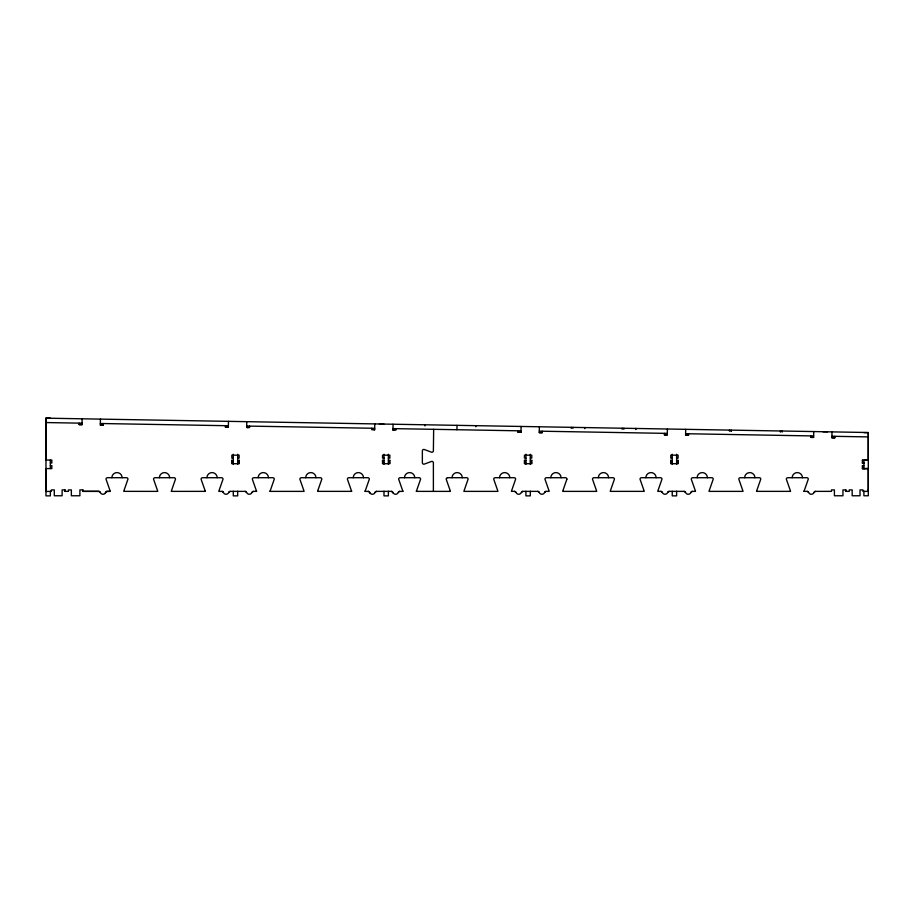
<?xml version="1.0" encoding="UTF-8"?>
<svg xmlns="http://www.w3.org/2000/svg" width="914" height="914" viewBox="0 0 914 914"><rect width="100%" height="100%" fill="white"/><g stroke="black" fill="none" stroke-linecap="round" stroke-linejoin="round"><path stroke-width="1.37" d="M370.033 493.114L368.673 491.435L365.154 491.366A1.474 1.474 0 0 1 365.212 490.955L369.336 479.176A1.462 1.462 0 0 0 367.874 477.714L348.851 477.714A1.462 1.462 0 0 0 347.389 479.176L351.513 490.955A1.474 1.474 0 0 1 351.57 491.366L317.626 491.366A1.462 1.462 0 0 1 317.684 490.955L321.808 479.176A1.462 1.462 0 0 0 320.346 477.714L301.323 477.714A1.462 1.462 0 0 0 299.861 479.176L303.985 490.955A1.474 1.474 0 0 1 304.042 491.378L270.098 491.378A1.497 1.497 0 0 1 270.156 490.955L274.28 479.176A1.462 1.462 0 0 0 272.818 477.714L253.795 477.714A1.474 1.474 0 0 0 252.333 479.176L256.457 490.955A1.497 1.497 0 0 1 256.514 491.378L253.429 491.366A1.462 1.462 0 0 0 252.047 492.349A2.925 2.925 0 0 1 246.529 492.349L245.158 491.378L230.202 491.366A1.462 1.462 0 0 0 228.82 492.349A2.925 2.925 0 0 1 223.302 492.349L222.353 491.435L218.834 491.366A1.474 1.474 0 0 1 218.903 490.955L223.027 479.176A1.462 1.462 0 0 0 221.554 477.714L202.542 477.714A1.462 1.462 0 0 0 201.08 479.176L205.193 490.955A1.474 1.474 0 0 1 205.262 491.366L171.306 491.378A1.462 1.462 0 0 1 171.375 490.955L175.488 479.176A1.462 1.462 0 0 0 174.026 477.714L155.014 477.714A1.462 1.462 0 0 0 153.541 479.176L157.665 490.955A1.474 1.474 0 0 1 157.734 491.378L123.778 491.355A1.474 1.474 0 0 1 123.847 490.944L127.96 479.164A1.462 1.462 0 0 0 126.498 477.702L107.486 477.702A1.451 1.451 0 0 0 106.013 479.164L110.137 490.944A1.474 1.474 0 0 1 110.206 491.366L106.687 491.424L105.738 492.338A2.925 2.925 0 0 1 100.209 492.338L98.838 491.366L82.831 491.366L82.831 489.904L79.895 489.904L79.895 495.765L71.361 495.765L71.361 489.904L68.436 489.904L68.436 491.366L65.043 491.366L65.043 489.904L62.118 489.904L62.118 495.765L54.292 495.765L54.292 489.904L51.367 489.904L51.367 491.366L45.974 491.481L45.986 468.585L51.835 468.585L51.835 465.66L50.35 465.66M863.913 432.653L868.3 432.653L868.3 491.378L862.93 491.366L862.93 489.904L860.005 489.904L860.005 495.765L852.179 495.765L852.179 489.904L849.255 489.904L849.255 491.366L845.861 491.366L845.861 489.904L842.937 489.904L842.937 495.765L834.402 495.765L834.402 489.904L831.477 489.904L831.477 491.366L815.471 491.378L814.088 492.349A2.925 2.925 0 0 1 808.57 492.349A1.462 1.462 0 0 0 807.188 491.366L804.103 491.366A1.474 1.474 0 0 1 804.16 490.955L808.284 479.176A1.428 1.428 0 0 0 806.822 477.714L787.799 477.714A1.462 1.462 0 0 0 786.337 479.176L790.461 490.955A1.428 1.428 0 0 1 790.519 491.366L756.575 491.366A1.462 1.462 0 0 1 756.632 490.955L760.756 479.176A1.428 1.428 0 0 0 759.294 477.714L740.271 477.714A1.462 1.462 0 0 0 738.809 479.176L742.933 490.955A1.451 1.451 0 0 1 742.991 491.378L709.047 491.378A1.462 1.462 0 0 1 709.104 490.955L713.228 479.176A1.428 1.428 0 0 0 711.766 477.714L692.743 477.714A1.462 1.462 0 0 0 691.281 479.176L695.405 490.955A1.462 1.462 0 0 1 695.463 491.378L691.944 491.435L690.995 492.349A2.925 2.925 0 0 1 685.477 492.349A1.462 1.462 0 0 0 684.106 491.366L669.151 491.366L667.768 492.349A2.925 2.925 0 0 1 662.25 492.349A1.462 1.462 0 0 0 660.879 491.366L657.783 491.366A1.474 1.474 0 0 1 657.851 490.955L661.965 479.176A1.428 1.428 0 0 0 660.502 477.714L641.491 477.714A1.462 1.462 0 0 0 640.017 479.176L644.141 490.955A1.428 1.428 0 0 1 644.199 491.366L610.255 491.366A1.462 1.462 0 0 1 610.324 490.955L614.437 479.176A1.428 1.428 0 0 0 612.974 477.714L593.963 477.714A1.462 1.462 0 0 0 592.489 479.176L596.614 490.955A1.451 1.451 0 0 1 596.671 491.378L562.727 491.378A1.462 1.462 0 0 1 562.796 490.955L566.909 479.176M82.146 418.795L82.043 424.644L79.118 424.599L79.141 423.136M103.282 423.559L103.248 425.021L100.323 424.964L100.426 419.115M228.454 421.354L228.351 427.204L225.427 427.158L225.461 425.684M246.746 421.674L246.643 427.524L249.568 427.569L249.591 426.107M371.769 428.243L371.747 429.706L374.671 429.751L374.774 423.902M395.911 428.666L395.888 430.128L392.963 430.071L393.054 424.222M424.93 425.878L424.941 424.782M433.659 429.317L433.385 450.773A1.462 1.462 0 0 1 431.499 452.179L424.245 449.494A1.462 1.462 0 0 0 422.359 450.899L422.359 462.724A1.462 1.462 0 0 0 424.245 464.129L431.499 461.444A1.462 1.462 0 0 1 433.385 462.85L433.385 491.366M456.943 429.729L457.023 425.341M475.863 426.769L475.886 425.673M518.078 431.534L518.067 432.265L520.991 432.311L521.083 426.461M518.078 431.157L518.067 432.265L520.991 432.311M542.231 431.214L542.196 432.676L539.271 432.63L539.374 426.781M571.239 428.426L571.261 427.329M572.907 428.46L572.929 427.364M584.823 428.666L584.903 427.569M622.171 429.317L622.194 428.22M623.851 429.352L623.862 428.255M667.403 429.009L667.3 434.87L664.375 434.813L664.398 433.35M688.539 433.773L688.516 435.235L685.591 435.178L685.694 429.329M729.463 431.191L729.486 430.094M731.131 431.225L731.154 430.128L731.2 431.225M780.407 432.082L780.419 430.985M782.133 432.116L782.087 431.008M813.723 431.568L813.62 437.418L810.695 437.372L810.718 435.909M834.859 436.332L834.836 437.795L831.911 437.737L832.003 431.888M862.405 460.245L868.254 460.245L868.266 432.516L45.78 418.166L45.7 422.554L82.066 423.182M447.654 477.714A1.462 1.462 0 0 0 446.181 479.176L450.305 490.955A1.451 1.451 0 0 1 450.362 491.378L416.418 491.378A1.497 1.497 0 0 1 416.476 490.955L420.6 479.176A1.462 1.462 0 0 0 419.138 477.714L400.115 477.714A1.474 1.474 0 0 0 398.653 479.176L402.766 490.955A1.497 1.497 0 0 1 402.834 491.378L399.315 491.435L398.367 492.349A2.925 2.925 0 0 1 392.849 492.349M228.82 492.349L230.202 491.378M252.047 492.349L253.429 491.378M369.622 492.349A2.925 2.925 0 0 0 375.14 492.349L376.522 491.378L391.466 491.378L393.26 493.114M447.643 477.714L466.666 477.714A1.428 1.428 0 0 1 468.105 479.142L464.004 490.955A1.462 1.462 0 0 0 463.946 491.378L497.89 491.378A1.428 1.428 0 0 0 497.833 490.955L493.709 479.176A1.462 1.462 0 0 1 495.182 477.714L514.194 477.714A1.428 1.428 0 0 1 515.633 479.142L511.532 490.955A1.474 1.474 0 0 0 511.474 491.366L514.559 491.378A1.462 1.462 0 0 1 515.942 492.349A2.925 2.925 0 0 0 521.46 492.349L522.831 491.378L537.786 491.378L539.169 492.349A2.925 2.925 0 0 0 544.687 492.349A1.462 1.462 0 0 1 546.058 491.366L549.143 491.378A1.474 1.474 0 0 0 549.086 490.955L544.961 479.176A1.462 1.462 0 0 1 546.446 477.714L565.446 477.714A1.428 1.428 0 0 1 566.886 479.142M544.687 492.349L546.058 491.378M105.327 493.114L105.944 491.961A1.462 1.462 0 0 1 107.109 491.366L110.206 491.366M50.361 418.132L45.974 418.132L45.974 495.868L50.361 495.868L50.361 491.184M233.287 458.097L231.825 458.097L231.825 455.172L239.137 455.172L239.137 458.097L237.674 458.097M383.994 458.097L382.532 458.097L382.532 455.172L389.844 455.172L389.844 458.097L388.381 458.097M525.916 458.097L524.453 458.097L524.453 455.172L531.777 455.172L531.777 458.097L530.314 458.097M672.236 458.097L670.773 458.097L670.773 455.172L678.085 455.172L678.085 458.097L676.623 458.097M868.3 459.936L863.913 459.936L863.913 468.471L868.3 468.471M231.825 460.782L233.287 460.782M237.674 460.782L239.137 460.782M382.532 460.782L383.994 460.782M388.381 460.782L389.844 460.782M524.453 460.782L525.916 460.782M530.314 460.782L531.777 460.782M670.773 460.782L672.236 460.782M676.623 460.782L678.085 460.782M50.35 462.975L51.835 462.975L51.835 460.05L45.974 460.05L45.929 422.554M231.825 462.975L233.287 462.975M237.674 462.975L239.137 462.975M382.532 462.975L383.994 462.975M388.381 462.975L389.844 462.975M524.453 462.975L525.916 462.975M530.314 462.975L531.777 462.975M670.773 462.975L672.236 462.975M676.623 462.975L678.085 462.975M862.416 462.975L863.879 462.975M863.867 463.17L862.405 463.17L862.416 460.05M862.405 465.854L863.867 465.854M862.416 468.585L864.758 468.585M868.266 468.779L862.405 468.779L862.416 465.66M379.344 423.982L383.914 424.062M822.863 431.728L827.433 431.808M247.374 427.535L248.105 427.546M373.94 429.74L374.671 429.751M392.963 430.071L393.694 430.083M664.375 434.813L667.3 434.87M100.357 423.502L228.386 425.741M246.666 426.061L374.694 428.289M392.986 428.609L521.014 430.848M539.294 431.168L667.323 433.396M685.614 433.716L813.643 435.955M831.923 436.275L868.22 436.903M79.118 424.599L82.043 424.644M100.323 424.964L103.248 425.021M225.427 427.146L228.351 427.204M539.271 432.63L542.196 432.676M685.591 435.19L688.516 435.235M810.695 437.372L813.62 437.418M831.911 437.737L834.836 437.795M807.188 491.378L808.57 492.349M684.106 491.378L685.477 492.349M660.879 491.378L662.25 492.349M514.559 491.378L515.942 492.349M868.277 468.585L868.3 491.366M868.3 489.904L868.3 495.765L863.913 495.765L863.913 491.081M845.861 489.904L845.861 491.366M678.085 460.05L678.085 463.706L670.773 463.706L670.773 460.05M676.623 454.269L676.623 464.312M676.623 491.184L676.623 495.868L672.236 495.868L672.236 491.184M672.236 454.269L672.236 464.312M531.777 460.05L531.777 463.706L524.453 463.706L524.453 460.05M530.314 454.269L530.314 464.312M530.314 491.184L530.314 495.868L525.916 495.868L525.916 491.184M525.916 454.269L525.916 464.312M389.844 460.05L389.844 463.706L382.532 463.706L382.532 460.05M388.381 454.269L388.381 464.312M388.381 491.184L388.381 495.868L383.994 495.868L383.994 491.184M383.994 454.269L383.994 464.312M239.137 460.05L239.137 463.706L231.825 463.706L231.825 460.05M237.674 454.269L237.674 464.312M237.674 491.184L237.674 495.868L233.287 495.868L233.287 491.184M233.287 454.269L233.287 464.312M82.831 489.904L82.831 491.366L98.838 491.366A1.462 1.462 0 0 1 100.22 492.349M65.043 489.904L65.043 491.366M50.361 460.05L50.361 468.585M814.088 492.349A1.462 1.462 0 0 1 815.471 491.366M690.995 492.349A1.462 1.462 0 0 1 692.378 491.366M667.768 492.349A1.462 1.462 0 0 1 669.151 491.366M537.786 491.366A1.462 1.462 0 0 1 539.169 492.349M521.46 492.349A1.462 1.462 0 0 1 522.831 491.366M452.03 477.714A5.118 5.118 0 0 1 457.149 472.595A5.118 5.118 0 0 1 462.278 477.714M499.558 477.714A5.118 5.118 0 0 1 504.677 472.595A5.118 5.118 0 0 1 509.806 477.714M550.822 477.714A5.118 5.118 0 0 1 555.941 472.595A5.118 5.118 0 0 1 561.059 477.714M598.35 477.714A5.118 5.118 0 0 1 603.469 472.595A5.118 5.118 0 0 1 608.587 477.714M645.878 477.714A5.118 5.118 0 0 1 650.996 472.595A5.118 5.118 0 0 1 656.115 477.714M697.131 477.714A5.118 5.118 0 0 1 702.26 472.595A5.118 5.118 0 0 1 707.379 477.714M744.659 477.714A5.118 5.118 0 0 1 749.788 472.595A5.118 5.118 0 0 1 754.907 477.714M792.187 477.714A5.118 5.118 0 0 1 797.316 472.595A5.118 5.118 0 0 1 802.435 477.714M416.418 491.366A1.474 1.474 0 0 1 416.476 490.955M402.766 490.955A1.474 1.474 0 0 1 402.834 491.366M398.367 492.349A1.462 1.462 0 0 1 399.749 491.366M391.466 491.366A1.462 1.462 0 0 1 392.643 491.961M375.14 492.349A1.462 1.462 0 0 1 376.522 491.366M368.239 491.366A1.462 1.462 0 0 1 369.416 491.961M365.154 491.366A1.474 1.474 0 0 1 365.212 490.955M270.098 491.366A1.474 1.474 0 0 1 270.156 490.955M256.457 490.955A1.462 1.462 0 0 1 256.514 491.366M245.158 491.366A1.462 1.462 0 0 1 246.529 492.349M221.931 491.366A1.462 1.462 0 0 1 223.302 492.349M111.874 477.702A5.118 5.118 0 0 1 116.992 472.595A5.118 5.118 0 0 1 122.11 477.702M404.502 477.714A5.118 5.118 0 0 1 409.621 472.595A5.118 5.118 0 0 1 414.75 477.714M353.238 477.714A5.118 5.118 0 0 1 358.368 472.595A5.118 5.118 0 0 1 363.486 477.714M305.71 477.714A5.118 5.118 0 0 1 310.84 472.595A5.118 5.118 0 0 1 315.958 477.714M258.182 477.714A5.118 5.118 0 0 1 263.312 472.595A5.118 5.118 0 0 1 268.43 477.714M206.93 477.714A5.118 5.118 0 0 1 212.048 472.595A5.118 5.118 0 0 1 217.166 477.714M159.402 477.714A5.118 5.118 0 0 1 164.52 472.595A5.118 5.118 0 0 1 169.638 477.714M205.193 490.955A1.497 1.497 0 0 1 205.262 491.378M351.513 490.955A1.497 1.497 0 0 1 351.57 491.378M804.103 491.378A1.474 1.474 0 0 1 804.16 490.955M635.778 428.46L635.756 429.557L635.836 428.46"/></g></svg>
